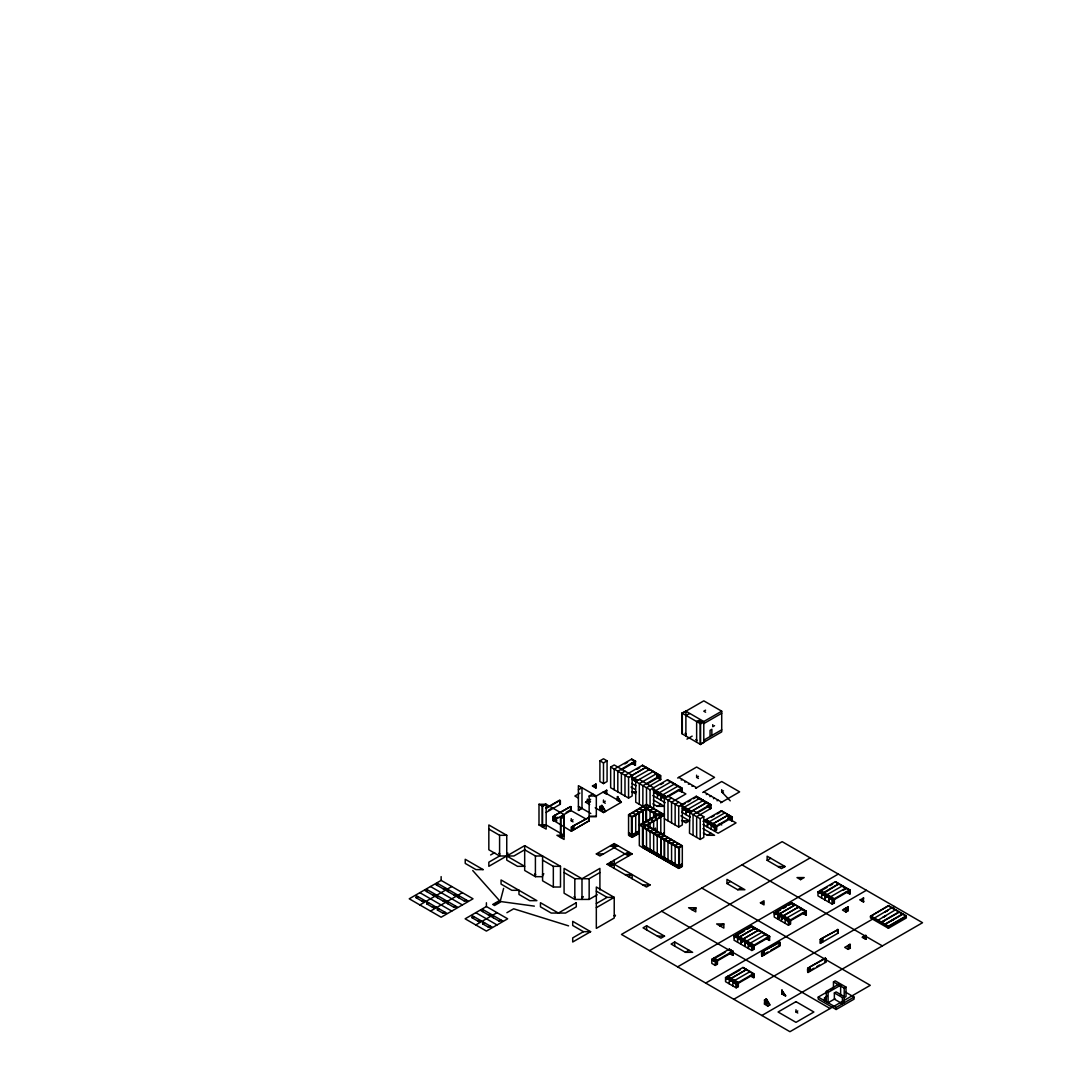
<?xml version="1.0" encoding="UTF-8"?>
<svg xmlns="http://www.w3.org/2000/svg" width="1086" height="1086" viewBox="0 0 1086 1086"><rect width="100%" height="100%" fill="white"/><g stroke="black" fill="none" stroke-linecap="round" stroke-linejoin="round"><path stroke-width="1.5" d="M601.739 808.228L602.092 805.54L605.594 811.283L603.436 812.518L599.947 806.477L602.363 809.83L603.436 809.219L601.739 805.445L605.228 811.486M631.835 816.971L646.428 808.133L646.428 804.4M703.796 742.634L703.796 721.538L685.89 711.194L681.94 713.054L681.94 733.742L700.579 744.494L703.796 742.227M766.159 1001.808L766.512 999.12L770.001 1004.862L767.856 1006.098L764.368 1004.088L764.72 999.839L766.784 1003.41L767.856 1002.799L766.159 999.025L769.648 1005.066M503.632 888.375L500.293 901.081L493.533 904.977M599.906 760.838L603.49 758.775L607.074 760.838L607.074 781.526L603.49 783.59L599.906 781.526L599.906 760.838L603.49 762.901L607.074 760.838M685.89 715.335L689.474 713.678M705.588 710.163L703.796 711.194L705.588 712.226M545.443 804.278L542.226 806.138L542.226 826.826L545.443 824.966M538.995 804.278L546.163 804.278L546.163 829.093L538.995 824.966L538.995 804.278L542.579 806.341L546.163 804.278L564.082 814.622L564.082 839.437L556.914 835.297L564.082 835.297L560.498 837.374L560.498 816.686L564.082 818.749M610.658 767.042L614.228 764.978L632.147 775.323L632.147 795.997L628.563 798.074L610.658 787.73L610.658 767.042L628.563 777.386L628.563 798.074M545.715 808.201L559.643 800.165L559.996 804.4L559.643 803.789M546.082 808.405L559.996 800.368M578.404 789.793L581.987 787.73L581.987 808.418L578.404 810.482L578.404 785.667L596.323 795.997L596.323 816.686L589.155 816.686L589.155 795.997L592.739 793.934M631.74 763.187L635.242 765.209L635.595 761.272L631.74 759.06L614.228 769.119L614.228 789.793M696.642 742.227L696.642 721.538L700.212 719.882M560.362 800.586L560.362 804.197L546.082 812.45M624.789 763.92L627.572 762.304M548.498 810.21L551.294 808.608M579.883 793.133L574.874 796.024L578.363 798.047M721.715 711.194L700.212 723.602L700.212 744.29L721.715 731.883L721.715 711.194L703.796 700.85L682.307 713.271L682.307 733.946M595.562 784.078L595.834 787.961L592.332 785.952L596.187 784.038M635.595 761.272L632.907 760.146M681.94 713.054L700.579 723.819L703.796 721.959L696.642 721.538M621.314 769.947L635.242 761.91M703.796 723.602L721.715 713.271M624.979 771.182L621.396 773.246L621.396 793.934M441.133 880.393L409.232 898.801L441.133 917.222L473.021 898.801L441.133 880.393L441.133 876.619M426.757 889.42L424.884 890.506L434.251 895.909L436.124 894.837L426.757 889.42L426.757 891.592M437.386 883.285L435.513 884.371L444.88 889.773L446.753 888.687L437.386 883.285L437.386 885.443M589.114 817.174L589.114 820.799L571.236 831.17L552.923 820.079C552.122 812.735 555.014 819.672 553.643 818.939M554.362 818.111L554.715 815.423L555.122 819.794L556.914 820.826M686.963 739.118L692.162 736.118M553.643 816.455L552.923 816.455M555.082 815.627L554.362 815.627M570.747 806.572L555.082 815.219L570.747 806.572L570.747 810.618L570.394 809.993L566.213 812.396M555.258 815.735L554.892 819.346L554.715 815.423M586.399 819.238L570.571 810.305L570.924 806.681L571.114 810.4L553.195 820.894M656.731 773.476L656.826 777.671L660.668 779.476L660.668 775.757L642.491 765.263L624.979 775.323L624.979 795.997M642.844 765.467L644.826 767.015M636.925 769.322L639.708 767.707M416.114 897.728L423.621 902.045L425.495 900.973L416.114 895.556L416.114 897.728L417.988 896.642M490.628 854.953L494.659 852.632M714.547 725.679L712.755 726.71L712.755 724.647M557.865 817.229L555.082 818.83L555.435 819.455L555.435 815.423M564.082 835.297L546.163 824.966L542.579 827.03L542.579 806.341M585.449 802.282L589.712 799.825M595.223 796.635L603.49 791.87L621.396 802.215L603.49 812.545L595.223 807.78M628.563 777.386L645.98 767.273L646.075 768.169M590.635 799.337L585.612 802.228L589.712 804.59M630.762 776.178L646.075 767.327M606.314 790.282L606.572 794.165L603.083 792.156L606.938 790.241M646.428 767.53L660.668 775.757M590.54 801.767L589.467 802.391L589.467 800.015M578.404 810.075L581.987 807.998M632.106 779.436L636.043 781.296M634.346 778.241L634.346 779.083L634.251 778.187L649.659 769.404M507.121 853.677L508.031 853.162M703.796 740.15L721.715 729.819M419.861 904.95L451.762 886.529M437.386 895.556L435.513 896.642L444.88 902.045L446.753 900.973L437.386 895.556L437.386 897.728M448.016 889.42L446.142 890.506L455.509 895.909L457.382 894.837L448.016 889.42L448.016 891.592M524.674 845.641L488.836 866.329L488.836 862.189L499.587 855.985L513.922 855.985L524.674 849.781L535.412 855.985L542.579 855.985L542.579 880.814L553.331 887.018L560.498 887.018L560.498 866.329L524.674 845.641L524.674 870.47L535.412 876.673L542.579 876.673M426.757 903.864L434.251 908.195L436.124 907.109L426.757 901.706L426.757 903.864L428.631 902.778M571.236 818.613L571.236 820.826L573.028 819.794M603.49 799.988L603.49 802.215L605.282 801.169M656.826 773.531L639.315 783.59L639.315 804.278M617.418 796.703L621.26 802.228L617.418 800.423L617.418 796.703L620.907 802.445M603.436 809.219L601.386 808.025L600.3 808.649L600.3 806.274M589.291 820.69L571.29 831.089C571.317 821.315 573.123 831.482 572.01 829.541M572.716 828.713L573.082 826.025L573.612 829.745M573.435 825.808L589.291 817.283L573.435 825.808L573.259 829.948M617.418 800.423L617.771 796.5M572.01 827.057L571.29 827.057M646.387 784.431L660.315 776.395L656.826 774.372M430.504 911.086L462.392 892.665M448.016 901.706L446.142 902.778L453.636 907.109L457.382 907.109L448.016 901.706L448.016 903.864M458.645 895.556L456.772 896.642L464.265 900.973L468.012 900.973L458.645 895.556L458.645 897.728M437.386 910L443.007 913.245L446.753 913.245L437.386 907.842L437.386 910L439.26 908.914M632.188 779.476L650.066 789.793L653.65 787.73L653.691 808.961L664.347 815.111L646.523 825.455L648.858 826.853M653.65 787.784L667.578 779.734L682.171 788.164L681.818 792.101L678.316 790.079M660.614 784.594L663.397 782.992M443.007 913.245L444.88 912.159M453.636 907.109L455.509 906.023M464.265 900.973L466.138 899.887M653.596 791.843L664.7 797.843M655.482 790.852L655.116 793.54M677.65 778.01L696.642 767.042L714.547 777.386L695.556 788.355M657.627 793.757L657.274 798.101M674.732 783.875L659.338 792.671L659.419 793.554M681.234 780.074L682.307 779.449M628.604 814.69L646.482 804.278L664.347 814.69L642.898 827.03L642.939 847.324M661.211 795.821L660.763 800.11M662.65 794.993L662.284 797.681L661.211 798.305L661.116 795.767M678.316 785.952L662.908 794.735L663.003 795.631M684.818 782.151L685.89 781.526M644.107 806.165L646.428 804.821L648.858 806.165M696.642 775.173L696.642 777.386L698.434 776.354M661.116 798.251L662.202 797.626M632.188 837.347L628.563 835.297L628.563 814.622L632.147 816.686L650.066 806.341M688.402 784.214L689.474 783.59M666.492 797.219L652.7 789.671M657.912 815.586L646.523 808.961L632.188 817.174L628.604 815.111L642.844 806.884L642.898 785.667L660.315 775.553L660.315 779.694M667.89 796.839L681.818 788.803M653.65 808.418L650.066 810.482L650.066 820.025M652.93 803.857L657.22 806.341L660.804 804.278M671.555 798.074L667.971 800.138L667.971 820.826M691.972 786.278L693.058 785.667M650.107 811.025L650.826 810.604M486.406 906.525L465.134 918.81L486.406 931.082L507.664 918.81L486.406 906.525L486.406 902.765M542.946 874.366L543.855 873.836M482.659 909.416L480.786 910.502L490.153 915.919L492.026 914.833L482.659 909.416L482.659 911.588M492.691 904.502L499.451 900.593L472.736 870.538M657.22 810.482L653.65 812.545L653.691 817.921M654.043 812.477L657.274 811.025M472.03 917.724L479.523 922.055L481.397 920.969L472.03 915.566L472.03 917.724L473.903 916.638M653.691 813.088L654.41 812.667M494.469 905.534L501.243 901.624L534.366 906.131M635.731 810.482L639.315 812.545L639.315 845.641L678.723 868.393L682.307 866.329L682.307 845.641L678.723 847.718L639.315 824.966L660.763 813.047M678.723 802.215L675.139 804.278L675.139 824.966M643.672 823.799L642.939 823.378L657.899 814.744L646.523 808.133M646.876 821.518L650.46 819.034L653.596 820.948L650.066 818.749M653.65 816.686L657.274 818.83L653.962 817.025L657.546 815.369L657.546 814.486M643.034 827.206L646.346 825.034L645.627 825.509M614.744 845.641L617.812 845.641L599.906 855.985L596.323 853.922L614.228 843.578L632.147 853.922L610.658 866.329M653.691 791.898L678.723 806.341L696.235 796.282L710.828 804.712L710.828 808.446M702.723 792.481L721.715 781.526L739.634 791.87L720.642 802.825M643.672 827.152L642.939 827.573L642.939 845.261M696.588 796.5L710.828 804.712M682.307 805.16L685.09 803.559M687.872 801.957L690.669 800.341M693.452 798.739L696.235 797.124L698.556 798.468M475.777 924.946L497.035 912.661M493.288 915.566L491.415 916.638L498.908 920.969L502.655 920.969L493.288 915.566L493.288 917.724M639.315 833.233L632.147 837.374L632.147 816.686M650.066 827.03L646.482 829.093L646.523 849.809M682.266 812.518L682.714 808.228L689.786 812.314L689.474 833.233L700.212 839.437L703.796 837.374L703.796 816.686L693.058 810.482M684.139 807.4L683.786 810.088M706.307 794.558L707.38 793.934M482.659 923.86L488.279 927.105L492.026 927.105L482.659 921.702L482.659 923.86L484.532 922.774M646.876 829.025L650.107 827.152M506.904 912.702L513.664 908.792L568.562 925.869M653.65 829.093L650.066 831.17L650.107 851.872M685.931 810.509L685.931 814.649L686.284 810.305M687.723 809.477L687.37 812.165M703.307 800.368L703.307 801.21L703.402 800.423L687.995 809.219L688.076 810.102M709.891 796.622L710.963 795.997M650.012 831.659L650.826 831.292M723.507 790.825L721.715 791.87L730.254 800.83M488.279 927.105L490.153 926.019M498.908 920.969L500.782 919.883M680.922 805.133L691.578 811.283L706.891 802.445L706.986 803.328L706.891 802.445L689.474 812.545M657.22 831.17L653.65 833.233L653.691 853.949M713.475 798.685L714.547 798.074M653.596 833.722L654.329 833.301M653.691 833.777L654.41 833.356M597.219 894.769L589.155 899.425L574.82 899.425L564.082 893.221L564.082 868.393L581.987 878.737L599.906 868.393L599.906 890.031M610.658 862.189L650.066 884.941L646.482 887.018L607.074 864.266L628.563 851.845L628.563 853.623M660.804 833.233L657.22 835.297L657.274 856.012M717.059 800.762L718.131 800.138M660.858 833.369L657.546 835.582M707.339 806.423L710.475 808.649L710.475 804.509L693.058 814.622L693.058 835.297M657.179 835.799L657.912 835.378M657.274 835.84L657.994 835.433M696.547 813.387L710.475 805.35L699.818 799.201L699.723 798.305L684.411 807.142L684.506 808.038M660.858 834.862L664.347 832.853L662.012 834.605M610.291 866.126L613.522 864.266L610.291 862.406M564.082 872.533L574.82 878.737L589.155 878.737L599.906 872.533M664.388 835.297L660.804 837.374L660.858 858.076M664.388 818.749L678.723 827.03L682.307 824.966L682.307 804.278L667.971 795.997M680.868 815.857L689.474 820.826L685.89 822.889L681.587 820.405M661.211 837.292L664.442 835.84M660.858 837.917L661.578 837.496M682.347 808.446L700.212 818.749L703.796 816.686M664.795 839.356L668.026 837.496M664.347 839.926L665.161 839.559M671.555 839.437L667.971 841.514L668.026 862.216M702.968 821.301L721.308 810.767L732.331 817.134L731.964 821.057L728.475 819.034L728.475 814.907L713.068 823.69L713.163 824.586M668.379 841.433L671.596 839.573M667.931 842.003L668.745 841.636M721.674 810.97L732.331 817.134M711.561 817.229L714.344 815.627M717.14 814.011L719.923 812.409M675.139 841.514L671.555 843.578L671.596 864.293M707.787 822.713L707.339 827.003M709.226 821.885L708.859 824.573M724.891 812.83L709.484 821.627L709.579 822.523M671.596 844.121L672.329 843.7M582.354 897.117L583.263 896.588M711.276 824.722L711.018 829.12M678.723 843.578L675.139 845.641L675.18 866.356M713.163 823.745L728.475 814.907L728.394 818.993M675.098 846.13L675.818 845.722L675.18 846.184M628.563 876.673L632.147 874.61L632.147 878.737M703.85 820.853L714.86 826.799L714.86 829.283L715.932 828.659L716.298 825.971L716.298 830.111M705.995 820.446L705.995 819.604L716.651 825.767L731.964 816.916L731.964 821.057M643.034 826.799L679.035 847.582L682.266 845.722L642.898 822.889M682.266 845.722L678.682 848.207L642.491 827.315L642.491 845.003L678.682 865.895L682.266 863.818L682.266 866.302L678.682 868.366M716.651 826.595L731.964 817.758L728.475 815.749M703.348 832.976L707.38 835.297L710.963 833.233M596.323 903.566L607.074 897.362L614.228 897.362L614.228 918.037L596.323 928.381L596.323 887.018L614.228 897.362L596.323 907.692M682.266 864.239L678.682 866.302L642.491 845.41L678.682 866.723L680.827 865.474L680.827 866.723L678.682 867.958L642.491 847.487M583.453 931.679L572.702 937.883L572.702 942.01L590.621 931.679L572.702 921.335L572.702 925.476L583.453 931.679L590.621 931.679M614.595 915.742L615.504 915.213M646.632 925.774L643.048 927.838L660.967 938.182L664.537 936.118L646.632 925.774L646.632 929.901M726.968 883.529L737.72 889.733L744.887 889.733L726.968 879.388L726.968 883.529L730.552 881.452M767.137 860.329L781.472 868.61L785.056 866.533L767.137 856.189L767.137 860.329L770.721 858.266M692.176 909.824L695.759 907.747L695.759 911.887L688.592 907.747L695.759 907.747M692.529 910.027L695.759 908.167M737.72 889.733L741.304 887.656M649.537 950.644L810.224 857.872M674.705 941.983L671.121 944.046L685.456 952.327L692.624 952.327L674.705 941.983L674.705 946.123M719.896 925.829L723.113 923.955M720.249 926.032L723.833 923.955L723.833 928.096L716.665 923.955L723.833 923.955M760.431 902.833L764.001 900.769L764.001 904.909L760.431 902.833L763.499 902.833M800.599 879.646L804.183 877.569L797.015 877.569L800.599 879.646L800.599 877.868M685.456 952.327L689.04 950.25M677.623 966.852L838.297 874.081M736.199 935.657L736.199 934.815L754.023 945.105L754.023 949.245L751.865 950.494L734.041 940.191L734.407 935.86L752.231 946.15L752.231 948.621L753.304 948.01L753.657 945.322L753.657 949.449M736.199 934.815L751.512 925.978L769.689 936.471L769.336 940.408L765.847 938.385M776.368 912.471L776.368 911.629L791.68 902.778L806.287 911.208L806.287 914.941L805.921 911.005L790.608 919.856L790.608 923.982L788.463 925.231L774.223 917.005L774.223 912.864L788.816 920.887L788.816 923.371L789.889 922.747L790.255 920.059L790.255 924.2M751.865 926.182L769.689 936.471M792.047 902.995L802.785 909.199M737.584 934.856L744.548 930.838M747.331 929.222L751.512 926.82L755.001 928.829M777.766 911.656L780.549 910.054M783.332 908.453L786.115 906.837M788.898 905.235L791.68 903.62L794.015 904.964M778.065 914.683L777.712 919.027L779.504 917.982L777.807 919.068L778.16 914.724M779.137 914.059L779.232 916.598M795.169 904.801L779.857 913.638L779.952 916.598M737.625 938.128L737.625 942.268M739.417 937.096L739.064 939.784M755.096 928.041L739.783 936.892L739.783 937.734M779.952 913.693L795.264 904.855M827.084 887.33L820.12 891.348L820.12 890.506L835.433 881.656L850.039 890.086L850.039 893.819L849.673 889.882L834.36 898.719L834.36 902.86L832.215 904.109L817.975 895.882L817.975 891.742L832.568 899.765L832.568 902.235L833.641 901.624L833.641 899.14L819.401 890.914L819.401 893.398M819.401 890.914L834.007 899.344M835.799 881.873L841.351 885.484M829.867 885.714L832.65 884.113M742.919 939.105L742.648 941.847L741.48 942.417L741.127 940.15L741.209 944.331M821.817 893.561L821.559 897.946M838.935 883.678L823.609 892.516L823.609 893.357L839.016 883.732L839.016 884.574L835.433 881.656M741.209 940.191L741.575 942.472M743.367 938.956L758.68 930.118M783.535 915.769L798.848 906.919L802.337 909.783L802.337 908.941M822.984 892.991L822.984 895.461M713.936 960.906L713.936 958.015L729.249 949.164L733.104 951.39L733.104 955.11L732.751 951.187L717.439 960.024L717.439 964.164L715.28 965.413L711.792 963.391L711.792 959.25L715.647 961.069L715.647 963.54L716.719 962.929L717.072 960.241L717.072 964.368M713.217 960.906L713.583 958.219L717.072 960.648M729.616 949.381L733.104 951.39M781.648 919.231L782.816 918.661L783.087 915.919L782.721 918.607M715.335 958.042L725.081 952.422M744.792 942.268L744.792 946.408L745.159 942.064M762.263 932.182L746.856 940.978L746.951 941.861M785.327 918.865L784.961 923.209M786.4 918.24L786.4 920.724L786.753 918.037M825.496 895.678L825.048 899.968M826.921 894.85L826.568 897.538M842.6 885.796L827.193 894.592L827.288 895.475M711.792 959.25L715.647 961.069M748.281 948.417L748.729 944.128M750.168 943.3L749.72 945.933M750.44 943.042L765.847 934.245M774.223 912.864L788.816 920.887M829.08 897.742L828.632 902.032M846.184 887.859L830.776 896.656L830.871 897.552M790.255 920.466L775.648 912.036L790.608 920.684L805.921 911.846M806.287 911.208L803.599 910.082M843.306 890.262L846.089 888.66L843.768 887.303M734.041 936.064L752.231 946.15M754.023 945.105L769.336 936.268L769.336 940.408M817.975 891.742L832.568 899.765M833.641 899.14L834.007 903.063M850.039 890.086L842.6 886.217M834.36 899.561L849.673 890.724M705.696 983.061L866.384 890.303M763.105 953.671L763.105 951.187L763.825 955.218L763.825 950.766L779.857 942.349L779.857 945.96L762.033 956.25L761.68 955.639C760.865 948.295 763.77 955.232 762.399 954.499M763.825 950.766L779.504 942.132L779.504 946.164L779.137 945.553L770.788 950.372M762.399 952.015L761.68 952.015M779.857 942.349L779.327 945.865L779.68 942.241M761.68 955.639L763.472 954.594M765.223 953.589L768.006 951.974M764.001 954.703L764.191 951.39L763.105 951.187M740.218 969.893L727.688 977.128L727.688 976.287L743 967.45L754.023 973.816L754.023 977.536L753.657 973.599L738.344 982.45L738.344 986.577L736.199 987.826L725.543 981.676L725.543 977.536L736.552 983.482L736.552 985.966L737.625 985.341L737.991 982.654L737.991 986.794M726.968 979.192L727.335 976.504L737.991 983.061M847.84 906.919L842.464 910.027L845.967 912.036L848.112 910.801L848.112 907.082L847.745 911.005L844.256 908.996M743.367 967.653L748.919 971.278M848.112 907.082L846.32 910.177L846.32 907.801M863.153 898.081L863.424 901.964L859.936 899.941L863.791 898.027M729.385 979.341L729.127 983.74M731.272 978.364L746.584 969.513L746.584 970.355M733.064 981.459L732.697 985.803M734.136 980.848L734.136 983.319L734.489 980.631M725.543 977.536L736.552 983.482M753.657 974.441L738.344 983.278L726.968 976.708M822.36 942.214L822.36 938.182L838.216 929.643L838.216 933.064L820.215 943.449C820.242 933.688 822.048 943.843 820.921 941.901M821.64 938.589L822.536 938.698L821.64 938.589L821.64 941.073M820.921 939.417L820.215 939.417M822.36 938.182L838.039 929.548L838.039 933.159M870.592 916.285L888.416 905.575L906.24 915.865L906.335 917.942L888.416 928.272L870.497 917.942L870.497 916.285L888.416 905.941L897.959 911.453M892 907.652L874.081 918.294M733.783 999.283L874.379 918.104M885.049 911.968L887.791 910.38L885.144 912.023M891.592 908.167L894.457 906.511M895.583 909.715L877.76 920.412M883.149 917.195L885.891 915.62L883.244 917.249M881.343 922.068L899.167 911.778M881.248 922.435L884.085 920.901M825.849 958.558L825.849 962.169L808.025 972.459L807.672 971.848C806.857 964.504 809.762 971.441 808.391 970.708M809.097 969.879L809.464 967.192L809.817 971.427L809.464 970.816M825.143 958.137L809.817 966.988L825.496 958.354L825.496 962.386L825.496 958.354M808.391 968.223L807.672 968.223M809.817 967.395L809.097 967.395M902.751 914.263L884.927 924.553M809.993 967.504L809.64 971.115L809.464 967.192M884.927 924.145L902.751 913.855M850.352 944.413L844.704 947.359L848.193 949.381L850.352 948.132L849.727 944.467M865.393 935.413L865.664 939.295L862.175 937.272L866.017 935.358M891.687 920.548L894.525 919.014M849.632 944.521L849.632 946.897L848.56 947.508L848.56 945.132M811.215 969.798L813.998 968.196M816.781 966.581L819.563 964.979M825.319 962.074L825.672 958.449M870.592 915.865L888.416 926.154L906.24 915.865M781.825 990.283L785.68 995.808L781.825 994.002L781.825 990.283L785.327 996.025M764.72 999.839L764.72 1002.229L765.793 1001.604L767.856 1002.799M781.825 994.002L782.192 990.079M761.856 1015.491L922.543 922.72L782.151 841.664L621.463 934.435L789.943 1031.7L870.28 985.314L701.8 888.049M833.464 988.233L833.464 981.92L835.256 980.889L846.008 987.093L846.008 996.568L844.216 997.6M826.297 1001.74L826.297 991.396L838.84 984.147L840.632 985.192L840.632 995.523M845.804 992.305L854.071 997.084L854.071 999.147L836.152 1009.491L818.233 999.147L818.233 997.084L827.885 991.504M830.641 989.916L833.396 988.328M826.297 991.396L828.089 992.428L840.632 985.192M795.984 1009.776L795.984 1012.003L797.776 1010.957M824.505 1000.695L824.505 997.844L827.301 996.242M834.36 992.943L836.152 991.912L844.216 996.568L842.424 997.6L834.36 992.943L834.36 999.147L842.424 1003.803L842.424 997.6M833.464 981.92L844.216 988.124L846.008 987.093M835.053 998.74L828.089 1002.772L828.089 992.428M818.233 997.084L836.152 1007.428L854.071 997.084M632.147 791.87L636.45 791.87M589.155 795.997L596.323 795.997M657.22 806.341L664.388 806.341L653.365 799.975M657.22 814.622L664.388 814.622M589.155 816.278L596.323 816.278M682.307 820.826L689.474 820.826M538.995 824.966L546.163 824.966M639.315 824.966L646.482 824.966L643.292 827.369M488.836 829.093L499.587 835.297L506.755 835.297L506.755 860.126L517.506 866.329L524.674 866.329L506.755 855.985M707.38 835.297L714.547 835.297L702.9 828.577M613.726 845.641L610.658 845.641L628.563 855.985L628.563 854.207M596.323 853.922L603.49 853.922M624.979 853.922L632.147 853.922M607.074 864.266L614.228 864.266M542.579 860.126L553.331 866.329L560.498 866.329M777.888 866.533L785.056 866.533M624.979 874.61L632.147 874.61M642.898 884.941L650.066 884.941M443.007 888.687L446.753 888.687M432.377 894.837L436.124 894.837M453.636 894.837L457.382 894.837M421.735 900.973L425.495 900.973M443.007 900.973L446.753 900.973M432.377 907.109L436.124 907.109M488.279 914.833L492.026 914.833M477.65 920.969L481.397 920.969M657.383 936.118L664.537 936.118M703.674 739.96L704.583 740.489M685.062 733.349L686.216 734.014M695.814 739.552L696.968 740.218M696.642 777.386L698.434 778.418M723.507 792.902L721.715 791.87L721.715 789.644M678.723 777.386L696.642 787.73M703.796 791.87L721.715 802.215M899.113 912.118L906.335 916.285L888.416 926.63L870.497 916.285M668.732 780.82L680.65 787.703M647.242 768.847L649.564 770.191M655.564 773.653L653.243 771.467L635.69 781.499L635.731 802.215L660.804 816.686L660.804 834.184M632.106 762.983L635.595 765.006M656.677 777.074L660.804 779.449L646.482 787.73L646.523 821.817M678.682 789.875L685.89 793.934L671.555 802.215L671.555 822.889M706.837 806.029L710.963 808.418L696.642 816.686L696.642 837.374M729.996 819.509L736.05 822.889L718.131 833.233L702.968 824.478M847.704 892.475L850.039 893.819M860.288 899.737L863.791 901.747M846.184 892L849.673 894.022M719.326 823.582L721.715 824.966M639.315 779.449L653.65 787.73M631.93 776.843L637.835 780.25M653.419 789.25L666.492 796.798L666.492 797.64M631.563 777.047L637.482 780.467M653.066 789.468L666.139 797.015M680.922 805.54L691.578 811.704M705.642 819.821L716.651 826.174L705.276 820.025M631.21 777.264L637.115 780.671M680.922 805.975L691.212 811.907M704.203 820.649L714.86 826.799M712.443 826.636L715.932 828.659M820.12 890.506L834.36 898.719M631.876 783.427L636.002 785.816M652.822 795.522L665.216 802.69M682.035 812.396L690.302 817.161M845.329 908.371L847.392 909.552M631.047 787.092L635.174 789.481M631.59 791.545L635.731 793.934M650.107 806.884L652.428 808.228M642.844 806.477L646.17 808.703M657.546 814.948L660.858 816.767M646.428 808.961L645.708 808.541L645.708 821.396M741.969 864.85L882.375 945.906M862.528 937.069L866.017 939.091M639.315 808.418L642.898 810.482L642.844 823.88M642.491 810.4L639.274 808.961M642.125 810.604L642.939 810.97L642.939 823.84M592.698 785.735L596.187 787.757M635.69 810.618L638.907 812.477M632.147 812.545L635.731 814.622L635.69 835.324M646.482 820.826L650.107 822.971M634.957 814.744L635.69 815.165M646.523 821.315L647.256 821.735M802.785 912.919L806.287 914.941M802.432 913.122L805.921 915.145M643.034 823.337L645.98 825.509M650.107 827.573L652.428 828.917M653.691 829.636L675.098 842.003M676.347 842.722L682.266 846.13M603.49 802.215L605.282 803.246M847.569 945.702L849.632 946.897M589.155 802.215L587.363 801.169L587.363 799.106M776.368 911.629L790.608 919.856M787.567 921.403L789.889 922.747M628.604 832.799L632.188 834.862L639.274 830.776L639.274 813.088M628.604 833.206L632.188 835.283L639.274 831.197L632.188 835.691L630.043 834.455L630.043 835.691L632.188 836.926L639.274 833.261M578.404 806.341L590.811 813.509M588.748 817.391L588.938 820.907M571.236 820.826L573.028 821.858M764.585 934.367L762.168 932.127M765.847 935.087L769.336 937.109L754.023 945.947L735.48 935.236L753.657 945.322M767.368 938.847L769.689 940.191M749.815 945.987L753.304 948.01M824.505 997.844L826.297 998.876M661.632 911.235L830.111 1008.514M729.616 953.101L733.104 955.11M729.249 953.304L732.751 955.327M750.168 971.997L752.503 973.341M750.521 975.513L754.023 977.536M783.359 994.464L785.68 995.808M506.755 835.297L488.836 824.966L488.836 849.781L499.587 855.985L499.587 835.297M750.168 975.717L753.657 977.739M713.936 958.015L717.439 960.024M713.217 958.422L717.439 960.866L732.751 952.028L729.249 949.164M596.323 891.144L607.074 897.362M795.984 1012.003L797.776 1013.034M727.688 976.287L738.344 982.45M735.303 983.997L737.625 985.341M764.72 1002.229L766.784 1003.41M506.633 853.718L507.542 854.248M542.457 874.406L543.367 874.936M581.865 897.158L582.775 897.688M614.106 915.769L615.015 916.299M498.759 853.311L499.913 853.976M534.597 873.999L535.737 874.664M574.005 896.751L575.146 897.416M430.504 886.529L462.392 904.95M475.777 912.661L497.035 924.946M419.861 892.665L451.762 911.086M809.817 970.599L810.183 971.223L810.183 967.192M763.825 954.39L764.191 955.015L764.191 950.983M764.368 1000.057L767.856 1006.098M899.167 912.199L881.343 922.489M888.416 926.154L888.416 928.272M865.664 935.575L865.664 939.295M863.424 898.231L863.424 901.964M849.985 944.304L849.985 948.336M848.193 945.349L848.193 949.381M846.089 887.819L846.184 888.701M845.967 908.005L845.967 912.036M844.216 988.124L844.216 1002.772M842.519 885.742L842.6 886.638M837.849 929.86L837.849 933.268M837.673 929.344L837.673 933.376M836.152 1007.428L836.152 1009.491M832.215 899.968L832.215 904.109M828.713 897.946L828.713 902.086M825.143 895.882L825.143 900.022M822.713 938.385L822.713 942.01M822.183 938.901L822.183 942.322M822.007 938.385L822.007 942.417M820.568 939.214L820.568 943.245M808.025 968.02L808.025 972.459M802.432 909.824L802.432 908.996L787.024 917.779L787.024 918.62M798.753 907.706L798.753 906.864L783.44 915.715L783.535 916.598M791.68 902.778L791.68 903.62M788.463 921.091L788.463 925.231M781.744 919.285L781.648 916.747L781.377 921.145M774.576 912.661L774.576 915.145M766.512 999.12L766.512 1001.604M766.159 999.025L766.159 1001.713M765.793 999.229L765.793 1001.604M762.033 951.811L762.033 956.25M758.68 930.96L758.585 930.064L743.272 938.901L743.367 939.797M755.096 928.883L755.001 927.987L739.688 936.838L739.688 937.68M751.865 946.354L751.865 950.494M751.512 925.978L751.512 926.82M750.168 972.432L750.168 971.59L734.76 980.373L734.76 981.215M750.073 971.536L750.073 972.377M748.376 944.331L748.376 948.472M743 967.45L746.503 970.3L746.503 969.472L731.177 978.31L731.272 979.205M736.199 983.685L736.199 987.826M734.855 980.427L734.855 981.269M734.407 935.86L734.407 938.331M730.552 981.255L730.824 978.513L730.471 981.201M725.896 977.332L725.896 979.803M721.308 810.767L721.308 811.609M716.651 825.767L716.651 829.894L714.507 831.143L714.507 827.003M715.28 961.273L715.28 965.413M713.583 958.219L713.583 961.11M711.859 735.507L711.859 729.29L710.068 730.335L710.068 736.539M707.434 822.917L707.434 827.057M700.579 723.819L700.579 744.494M700.212 818.749L700.212 839.437M696.235 796.282L696.235 797.124M691.578 811.283L691.66 812.179M685.89 711.194L685.89 736.023M681.818 792.101L681.818 787.961L664.347 798.047L664.347 835.799M679.402 847.786L679.402 865.474M678.723 806.341L678.723 827.03M678.723 847.718L678.723 868.393M678.234 785.897L678.316 786.78M674.65 783.82L674.732 784.716L671.067 781.757L655.754 790.594L655.754 791.436M668.026 837.917L664.388 839.437L664.388 860.126M667.578 779.734L667.578 780.576M664.442 839.98L664.442 857.668M660.858 796.024L660.858 800.165M660.858 813.088L657.627 815.314M660.763 837.863L660.763 855.551M658.7 793.133L658.7 795.617M657.22 818.749L657.22 833.071M655.835 790.649L655.835 791.49M655.442 828.061L655.442 830.138M653.65 820.826L653.65 830.369M650.066 789.793L650.066 807.305M650.066 822.889L650.066 827.668M649.564 769.35L649.659 770.232M642.491 765.263L642.491 766.105M635.242 765.209L635.242 761.069L617.812 771.182L617.812 791.87M631.74 759.06L631.74 759.901M631.468 816.753L631.468 834.442M614.228 843.578L614.228 847.718M614.228 860.126L614.228 868.393M606.572 790.445L606.572 794.165M603.49 762.901L603.49 783.59M602.092 805.54L602.092 808.025M601.739 805.445L601.739 808.133M601.386 805.649L601.386 808.025M599.947 806.477L599.947 810.509M595.834 784.241L595.834 787.961M589.155 878.737L589.155 899.425M588.748 816.971L588.748 821.002M581.987 878.737L581.987 899.425M574.82 878.737L574.82 899.425M573.802 826.025L573.802 829.636M573.082 826.025L573.082 830.057M571.643 826.853L571.643 830.885M553.331 866.329L553.331 887.018M553.29 816.251L553.29 820.69M535.412 855.985L535.412 876.673M560.851 816.889L560.851 837.577L564.082 835.718L564.082 815.029L560.851 816.889M576.286 902.71L558.38 913.054L540.461 902.71L540.461 906.851L551.213 913.054L565.534 913.054L576.286 906.851L576.286 902.71M795.984 1001.659L778.065 1012.003L795.984 1022.347L813.889 1012.003L795.984 1001.659M483.134 869.615L475.98 869.615L465.229 863.411L465.229 859.284L483.134 869.615M518.972 890.303L511.805 890.303L501.053 884.099L501.053 879.959L536.878 900.647L529.71 900.647L518.972 894.443L518.972 890.303"/></g></svg>
